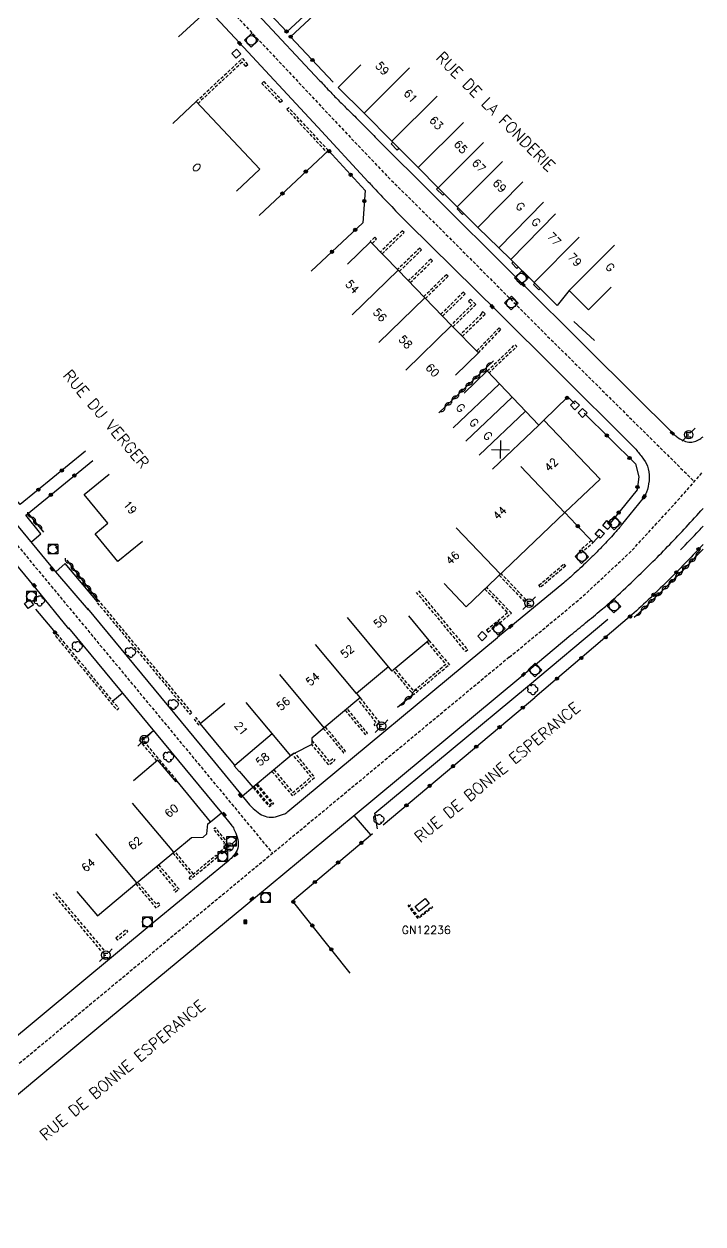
# Model space of a CAD drawing. Header units: millimetres. Extents: x 135999 to 137000, y 128000 to 129000.
# Drawn here: x 136893.8 to 137000, y 128701.5 to 128889 of the extents above; entities that cross this region are included whole.
import ezdxf
from ezdxf.enums import TextEntityAlignment as Align

# ---------------------------------------------------------------- set-up
doc = ezdxf.new("R2010")
doc.units = ezdxf.units.MM
doc.linetypes.add('DASHED', pattern=[0.75, 0.5, -0.25])
doc.layers.get('0').update_dxf_attribs({"linetype": 'CONTINUOUS'})
for name, color, linetype in [('W0001', 6, 'DASHED'), ('W0008', 7, 'CONTINUOUS'), ('W0100', 7, 'CONTINUOUS'), ('W0112', 1, 'DASHED'), ('W0300', 7, 'CONTINUOUS'), ('W0310', 3, 'CONTINUOUS'), ('W0322', 7, 'CONTINUOUS'), ('W0330', 7, 'CONTINUOUS'), ('W0400', 7, 'CONTINUOUS'), ('W0420', 7, 'CONTINUOUS'), ('W0471', 7, 'CONTINUOUS'), ('W0984', 7, 'CONTINUOUS'), ('W0989', 7, 'CONTINUOUS'), ('W0991', 7, 'CONTINUOUS'), ('W1102', 7, 'CONTINUOUS')]:
    doc.layers.add(name, color=color, linetype=linetype)
doc.styles.get("Standard").update_dxf_attribs({"font": 'romans.shx', "width": 0.85})

# ---------------------------------------------------------------- blocks, each defined once
blk = doc.blocks.new('T300')
for p, q in [((-0.8, 0.51), (-0.86, 0.34)), ((-0.86, 0.34), (-0.86, 0.17)), ((-0.86, 0.17), (-0.74, 0.06)), ((-0.69, 0.63), (-0.8, 0.51)), ((-0.8, -0.06), (-0.74, 0.06)), ((-0.74, 0.06), (-0.69, 0.11)), ((-0.57, 0.69), (-0.69, 0.63)), ((-0.46, 0.69), (-0.57, 0.69)), ((-0.29, 0.63), (-0.46, 0.69)), ((-0.29, 0.63), (-0.17, 0.74)), ((-0.23, 0.57), (-0.29, 0.63)), ((-0.17, 0.74), (-0.06, 0.8)), ((-0.06, 0.8), (0.06, 0.8)), ((0.06, 0.8), (0.23, 0.74)), ((0.23, 0.74), (0.34, 0.63)), ((0.34, 0.63), (0.4, 0.51)), ((0.46, 0.46), (0.34, 0.46)), ((0.4, 0.51), (0.4, 0.46)), ((0.57, 0.4), (0.46, 0.46)), ((0.57, 0.4), (0.69, 0.29)), ((0.69, 0.29), (0.74, 0.17)), ((0.74, 0.06), (0.69, -0.17)), ((0.74, 0.17), (0.74, 0.06)), ((-0.8, -0.17), (-0.8, -0.06)), ((-0.8, -0.23), (-0.8, -0.17)), ((-0.74, -0.34), (-0.8, -0.23)), ((-0.69, -0.4), (-0.74, -0.34)), ((-0.51, -0.46), (-0.69, -0.4)), ((-0.4, -0.46), (-0.51, -0.46)), ((-0.4, -0.46), (-0.34, -0.46)), ((-0.34, -0.46), (-0.34, -0.4)), ((-0.34, -0.51), (-0.34, -0.46)), ((-0.29, -0.63), (-0.34, -0.51)), ((-0.17, -0.74), (-0.29, -0.63)), ((-0.06, -0.8), (-0.17, -0.74)), ((0.06, -0.8), (-0.06, -0.8)), ((0.17, -0.74), (0.06, -0.8)), ((0.23, -0.69), (0.17, -0.74)), ((0.29, -0.46), (0.23, -0.46)), ((0.29, -0.63), (0.23, -0.69)), ((0.46, -0.4), (0.29, -0.46)), ((0.34, -0.51), (0.29, -0.63)), ((0.34, -0.51), (0.34, -0.46)), ((0.57, -0.34), (0.46, -0.4)), ((0.63, -0.29), (0.57, -0.34)), ((0.69, -0.17), (0.63, -0.29))]:
    blk.add_line(p, q)
blk = doc.blocks.new('t112o')
at = {"color": 0, "linetype": 'Continuous'}
for p, q in [((-0.5, 0.5), (0.5, 0.5)), ((-0.5, -0.5), (-0.5, 0.5)), ((0.5, 0.5), (0.5, -0.5)), ((0.5, -0.5), (-0.5, -0.5))]:
    blk.add_line(p, q, dxfattribs=at)
blk = doc.blocks.new('T471')
for p, q in [((-0.333334, 0.333334), (-0.333334, -0.333334)), ((-0.333334, 0.333334), (0.333334, 0.333334)), ((-0.333334, 0), (0, 0)), ((0.500001, 0.500001), (1.000002, 1.000002)), ((-0.500001, -0.500001), (-1.000002, -1.000002)), ((-0.333334, -0.333334), (0.333334, -0.333334))]:
    blk.add_line(p, q)
blk.add_ellipse((0, 0), major_axis=(0.471405, 0.471405), ratio=1, start_param=5.4977871438, end_param=11.780972451)
blk = doc.blocks.new('T400')
for p, q in [((-0.15, 0.3), (0.15, 0.3)), ((-0.15, -0.25), (-0.15, 0.3)), ((-0.15, 0.15), (0.15, 0.15)), ((-0.15, 0), (0.15, 0)), ((0.15, 0.3), (0.15, -0.25)), ((-0.15, -0.15), (0.15, -0.15)), ((-0.15, -0.25), (-0.15, -0.3)), ((-0.15, -0.3), (0.15, -0.3)), ((0.15, -0.3), (0.15, -0.25))]:
    blk.add_line(p, q)
blk = doc.blocks.new('T420')
for p, q in [((0.75, 0.75), (-0.75, 0.75)), ((-0.75, 0.75), (-0.75, -0.75)), ((0.75, 0.75), (0.75, -0.75)), ((0.75, -0.75), (-0.75, -0.75))]:
    blk.add_line(p, q)
blk.add_ellipse((0, 0), major_axis=(-0.53, 0.53), ratio=1, start_param=3.926991, end_param=10.210176)
blk = doc.blocks.new('t330o')
at = {"color": 0, "linetype": 'Continuous'}
for p, q in [((0.25, -0.25), (-0.25, 0.25)), ((-0.25, -0.25), (0.25, 0.25)), ((-0.25, 0.25), (-0.25, -0.25)), ((0.25, 0.25), (-0.25, 0.25)), ((0.25, -0.25), (0.25, 0.25)), ((-0.25, -0.25), (0.25, -0.25)), ((-0.25, -0.25), (-0.25, -0.25))]:
    blk.add_line(p, q, dxfattribs=at)
blk = doc.blocks.new('t322o')
at = {"color": 0, "linetype": 'Continuous'}
for radius in [0.25, 0.15]:
    blk.add_circle((0, 0), radius, dxfattribs=at)
blk = doc.blocks.new('t310o')
at = {"color": 0, "linetype": 'Continuous'}
for centre, start, end in [((-0.5, 0.38), 216.8699, 323.1304), ((0.5, -0.37), 36.8699, 143.1303)]:
    blk.add_arc(centre, 0.625, start, end, dxfattribs=at)
blk = doc.blocks.new('t991o')
at = {"color": 0, "linetype": 'Continuous'}
for p, q in [((-1, 1), (1, -1)), ((-1, -1), (1, 1))]:
    blk.add_line(p, q, dxfattribs=at)

msp = doc.modelspace()

# ---------------------------------------------------------------- linework, layer by layer
at = {"layer": 'W0001', "flags": 128}
for points in [[(136827.13, 129000), (136829.76, 128997.03), (136837.46, 128988.32), (136844.57, 128980.38), (136854.34, 128969.62), (136867.3, 128955.29), (136878.47, 128942.83), (136890.15, 128930.06), (136901.19, 128917.74), (136909.86, 128908.53), (136926.78, 128890.5), (136942.12, 128874.17), (136950.79, 128865.05), (136959.37, 128856.57), (136975.1, 128840.8), (136998.65, 128817.5)], [(136778.9, 128802.83), (136800.59, 128822.58), (136806.07, 128827.59), (136809.05, 128830.42), (136812.43, 128833.8), (136815.65, 128837.58), (136818.54, 128841.36), (136822.52, 128846.94), (136830.87, 128858.9), (136832.4, 128861.06), (136834.99, 128863.83), (136838.6, 128865.45), (136841.78, 128865.47), (136845.35, 128863.94), (136847.86, 128861.73), (136912.13, 128784.26), (136932.71, 128759.42)], [(136969.71, 128790.07), (136980.87, 128799.27), (136988.72, 128806.57), (136995.84, 128814.32), (137000, 128819.03)], [(136969.71, 128790.07), (136905.03, 128736.49), (136884.36, 128719.32), (136867.19, 128710.5), (136874.13, 128701.25), (136897.49, 128686.06)]]:
    msp.add_lwpolyline(points, dxfattribs=at)
at = {"layer": 'W0008'}
for points in [[(136901.09, 128914.35), (136926.79, 128886.81), (136939.78, 128872.86), (136947.67, 128864.33, 0.002476), (136948.35, 128863.61, 0.000818), (136950.42, 128861.41, 0.002349), (136952.87, 128858.86, 0.005717), (136953.89, 128857.82), (136967.95, 128843.95), (136977.23, 128834.75), (136988.99, 128823.08, -0.023578), (136989.63, 128822.38, -0.012768), (136990.71, 128821.01, -0.100376), (136991.43, 128819.49, -0.088949), (136991.56, 128817.6, -0.056284), (136991.16, 128815.86, -0.086277), (136990.59, 128814.84), (136987.23, 128810.68, -0.012755), (136986.12, 128809.38, -0.0081), (136984.29, 128807.41, -0.005821), (136983.14, 128806.24, -0.005452), (136981.89, 128805.02, -0.006446), (136979.59, 128802.88, -0.011317), (136978.24, 128801.71), (136967.89, 128793.16)], [(136930.41, 128890.49), (136940.07, 128880.16, 0.00293), (136941.8, 128878.32, 0.003886), (136943.13, 128876.95, 0.004358), (136944.45, 128875.64, -0.003306), (136946.2, 128873.91, -0.001534), (136948.27, 128871.81, 0.003225), (136949.27, 128870.81), (136957.62, 128862.53), (136970.66, 128849.5), (136982.08, 128838.13), (136995.61, 128824.74, 0.057219), (136996.13, 128824.34, 0.035754), (136997.05, 128823.86, 0.098778), (136998.02, 128823.65, 0.111016), (136998.89, 128823.83, 0.038866), (136999.67, 128824.26, 0.017421), (137000, 128824.5)]]:
    msp.add_lwpolyline(points, format="xyb", dxfattribs=at)
for points in [[(136952.48, 128869.56), (136952.19, 128869.27), (136951.27, 128870.26), (136951.53, 128870.52)], [(136959.53, 128862.47), (136959.3, 128862.25), (136958.36, 128863.21), (136958.57, 128863.42)], [(136962.59, 128859.42), (136962.38, 128859.21), (136961.54, 128860.12), (136961.71, 128860.29)], [(136971.14, 128851.01), (136970.91, 128850.77), (136970.11, 128851.6), (136970.32, 128851.82)], [(136974.54, 128847.67), (136974.34, 128847.46), (136973.51, 128848.27), (136973.72, 128848.48)]]:
    msp.add_lwpolyline(points, dxfattribs=at)
at = {"layer": 'W0008', "flags": 128}
for points in [[(136903.91, 128797.49), (136898.8, 128803.42), (136866.88, 128842.08)], [(136863.79, 128839.32), (136895.63, 128800.83), (136900.83, 128794.52)], [(136895.07, 128808.12), (136896.5, 128809.35), (136894.12, 128812.26), (136894.36, 128812.44)], [(136905.34, 128798.72), (136900.3, 128804.69), (136898.8, 128803.42)], [(136972.54, 128785.52), (136985.11, 128796)], [(136909.18, 128784.42), (136907.73, 128783.21)], [(136949.11, 128763.28), (136948.67, 128765.69), (136972.54, 128785.52)], [(136914.07, 128778.58), (136912.37, 128777.15)], [(136928, 128768.4), (136929.64, 128769.78)], [(136923.01, 128764.38), (136924.71, 128765.78)], [(136945.42, 128765.33), (136948, 128762.3)]]:
    msp.add_lwpolyline(points, dxfattribs=at)
for points in [[(136971.52, 128786.99), (136979.36, 128793.54, -0.0021), (136981.64, 128795.44, 0.001969), (136984.08, 128797.45, 0.010691), (136985.82, 128798.98, 0.005405), (136989.18, 128802.1, 0.005395), (136992.17, 128805.01, 0.006006), (136994.79, 128807.68, 0.004128), (136997.35, 128810.39, 0.003915), (137000, 128813.29, 0.000001), (137000, 128813.29)], [(136996.49, 128806.84, 0.00364), (136999.38, 128809.87, 0.003588), (137000, 128810.54)], [(136903.79, 128797.66), (136923.62, 128773.7), (136929.12, 128767.03, 0.040004), (136929.69, 128766.43, 0.025561), (136930.7, 128765.63, 0.108186), (136931.83, 128765.15, 0.098007), (136933.18, 128765.16, 0.046773), (136934.42, 128765.54, 0.076032), (136935.11, 128765.95), (136967.89, 128793.16)], [(136900.78, 128794.65), (136924.71, 128765.78), (136926.24, 128763.9, -0.056797), (136926.67, 128763.22, -0.03404), (136927.18, 128761.97, -0.110422), (136927.33, 128760.51, -0.138446), (136926.87, 128759.42, -0.019684), (136926.21, 128758.65, -0.032521), (136925.76, 128758.23), (136914.37, 128748.82), (136890.47, 128729)], [(136897.99, 128687.51), (136875.98, 128701.79, -0.057526), (136875.31, 128702.35, -0.051433), (136874.71, 128703.11, -0.104336), (136874.47, 128703.76, -0.087541), (136874.49, 128704.58, -0.061341), (136874.84, 128705.59, -0.085509), (136875.29, 128706.22), (136877.13, 128708.04, -0.000496), (136877.86, 128708.76, -0.000267), (136879.21, 128710.08, -0.004615), (136880.01, 128710.85, -0.003337), (136881.13, 128711.9, -0.006122), (136882.52, 128713.15, -0.006504), (136883.86, 128714.3), (136905.87, 128732.61), (136928.21, 128751.07), (136945.29, 128765.24), (136971.52, 128786.99)]]:
    msp.add_lwpolyline(points, format="xyb", dxfattribs=at)
at = {"layer": 'W0100'}
msp.add_lwpolyline([(136918, 128886.96), (136921.68, 128890.34), (136912.7, 128900.11), (136907.37, 128905.62), (136899.4, 128914.18), (136896.31, 128917.73), (136893.74, 128920.68), (136890.17, 128924.81), (136883.67, 128932.19), (136879.92, 128928.88)], dxfattribs=at)
at = {"layer": 'W0100', "flags": 128}
for points in [[(136985.64, 128847.89), (136982.11, 128844.35), (136979.1, 128847.35), (136977.22, 128845.03), (136973.62, 128848.58), (136969.95, 128852.18), (136968.06, 128854.04), (136964.82, 128857.22), (136961.58, 128860.42), (136958.58, 128863.41), (136955.47, 128866.56), (136951.36, 128870.68), (136947.04, 128875.05), (136942.97, 128879.07), (136946.48, 128882.63)], [(136917.13, 128873.46), (136920.78, 128876.88), (136930.71, 128866.29), (136927.06, 128862.87)], [(136961.31, 128834.12), (136964.89, 128837.61), (136960.7, 128841.9), (136956.5, 128846.21), (136952.34, 128850.51), (136948.03, 128854.96), (136944.44, 128851.49)], [(136962.66, 128831.33), (136966.28, 128834.79), (136974.34, 128826.34), (136975.14, 128827.1), (136983.91, 128817.9), (136978.42, 128812.65), (136962.98, 128797.94), (136959.53, 128801.56)], [(136912.37, 128808.17), (136908.5, 128805), (136908.5, 128805), (136904.95, 128809.35), (136906.95, 128811), (136903.27, 128815.5), (136907.14, 128818.66)], [(136953.96, 128796.53), (136957.15, 128792.69), (136951.54, 128788.03), (136951.38, 128787.91), (136950.82, 128788.58), (136945.81, 128784.38), (136946.38, 128783.71), (136946.17, 128783.55), (136940.78, 128779.06), (136938.83, 128777.42), (136938.84, 128776.45), (136936.06, 128775.01), (136935.99, 128775.05), (136935.41, 128774.57), (136929.66, 128769.75), (136927.55, 128772.28), (136927.47, 128772.21), (136926.7, 128773.12), (136926.79, 128773.2), (136924.63, 128775.81)], [(136924.62, 128775.8), (136921.38, 128779.69), (136925.23, 128782.89)], [(136902.11, 128753.47), (136905.33, 128749.65), (136911.47, 128754.82), (136917.25, 128759.61), (136920.01, 128761.9), (136921.87, 128761.98), (136922.45, 128762.46), (136922.61, 128764.05), (136923.01, 128764.38), (136917.78, 128770.73), (136917.78, 128770.73), (136917.64, 128770.61), (136914.79, 128773.99), (136910.96, 128770.78)]]:
    msp.add_lwpolyline(points, dxfattribs=at)
msp.add_lwpolyline([(136955.01, 128751.11), (136956.57, 128752.36), (136957.19, 128751.58), (136955.64, 128750.33)], close=True, dxfattribs=at)
at = {"layer": 'W0112'}
for points in [[(136920.78, 128876.88), (136927.99, 128883.61), (136928.84, 128882.62), (136928.54, 128882.36), (136927.96, 128883.03), (136921.05, 128876.59)], [(136941.08, 128868.91), (136941.43, 128869.24), (136935.24, 128875.91), (136934.95, 128875.64), (136941.14, 128868.97)], [(136948.26, 128854.72), (136948.96, 128855.4), (136948.68, 128855.68), (136947.99, 128855.01)], [(136949.84, 128853.09), (136953.27, 128856.41), (136952.99, 128856.69), (136949.56, 128853.38)], [(136952.52, 128850.32), (136956, 128853.7), (136955.73, 128853.99), (136952.24, 128850.61)], [(136954.21, 128848.58), (136957.72, 128851.98), (136957.44, 128852.26), (136953.93, 128848.86)], [(136956.33, 128846.4), (136959.88, 128849.85), (136960.16, 128849.57), (136956.6, 128846.11)], [(136959.28, 128843.36), (136962.84, 128846.82), (136962.56, 128847.11), (136959, 128843.65)], [(136960.91, 128841.68), (136964.48, 128845.16), (136963.64, 128845.99), (136963.36, 128845.71), (136963.91, 128845.16), (136960.63, 128841.97)], [(136962.37, 128840.19), (136965.96, 128843.69), (136965.59, 128844.06), (136965.31, 128843.77), (136965.39, 128843.69), (136962.09, 128840.47)], [(136964.89, 128837.61), (136968.4, 128841.25), (136968.11, 128841.52), (136964.6, 128837.88)], [(136982.85, 128808.01), (136982.57, 128808.3), (136980.62, 128806.65), (136980.88, 128806.34), (136982.85, 128808.01)], [(136968.14, 128802.87), (136972.03, 128798.79), (136972.32, 128799.06), (136968.43, 128803.14)], [(136965.89, 128800.72), (136969.45, 128796.98), (136966.16, 128794.3), (136966.41, 128793.99), (136970.04, 128796.94), (136966.18, 128800.99)]]:
    msp.add_lwpolyline(points, dxfattribs=at)
for points in [[(136933.96, 128876.71), (136931.04, 128879.71), (136931.33, 128879.99), (136934.24, 128876.99)], [(136974.35, 128801.3), (136978.22, 128804.6), (136978.48, 128804.29), (136974.61, 128800.99)]]:
    msp.add_lwpolyline(points, close=True, dxfattribs=at)
at = {"layer": 'W0112', "flags": 128}
for points in [[(136966.28, 128834.79), (136970.61, 128838.9), (136970.89, 128838.61), (136966.55, 128834.5)], [(136955.53, 128800.44), (136963.21, 128791.21), (136962.9, 128790.96), (136955.22, 128800.19)], [(136957.15, 128792.69), (136960.35, 128788.89), (136954.76, 128784.19), (136951.56, 128788.04)], [(136956.85, 128792.43), (136959.78, 128788.94), (136954.81, 128784.76), (136951.87, 128788.29)], [(136946.38, 128783.72), (136949.5, 128779.78), (136948.82, 128779.26), (136948.57, 128779.58), (136948.93, 128779.85), (136946.07, 128783.47)], [(136921.45, 128779.75), (136920.75, 128780.64), (136920.43, 128780.39), (136921.16, 128779.47), (136921.41, 128779.66)], [(136944.04, 128781.78), (136947.25, 128777.93), (136947.55, 128778.18), (136944.35, 128782.03)], [(136940.64, 128778.94), (136943.81, 128775.13), (136944.12, 128775.38), (136940.95, 128779.2)], [(136914.62, 128773.86), (136911.87, 128777.13), (136912.17, 128777.39), (136917.78, 128770.73)], [(136938.84, 128777.04), (136941.58, 128773.78), (136942.2, 128774.29), (136942.46, 128773.97), (136941.53, 128773.22), (136938.82, 128776.44)], [(136932.61, 128772.23), (136935.83, 128768.39), (136938.61, 128770.73), (136939.3, 128771.34), (136936.21, 128775.08)], [(136932.92, 128772.48), (136935.87, 128768.96), (136938.35, 128771.04), (136938.74, 128771.38), (136935.83, 128774.91)], [(136930.28, 128770.27), (136932.85, 128767.19), (136932.22, 128766.68), (136929.66, 128769.75)], [(136930.12, 128770.14), (136932.57, 128767.22), (136932.24, 128766.96), (136929.82, 128769.88)], [(136917.1, 128759.49), (136920.03, 128755.97)], [(136920.34, 128756.22), (136917.41, 128759.75)], [(136914.89, 128757.66), (136918.08, 128753.82), (136917.53, 128753.37), (136917.28, 128753.68), (136917.52, 128753.87), (136914.59, 128757.4)], [(136911.31, 128754.68), (136914.52, 128750.87), (136915.15, 128751.41), (136914.9, 128751.71), (136914.56, 128751.44), (136911.62, 128754.94)], [(136898.78, 128753.29), (136906.46, 128744.16), (136906.15, 128743.91), (136898.48, 128753.03)]]:
    msp.add_lwpolyline(points, dxfattribs=at)
for points in [[(136920.1, 128781.42), (136905.55, 128798.91), (136905.24, 128798.65), (136919.79, 128781.16)], [(136898.77, 128793.4), (136908.35, 128781.84), (136908.66, 128782.09), (136899.07, 128793.66)], [(136924.51, 128759.67), (136924.77, 128759.36), (136925.46, 128759.93), (136925.54, 128761.29), (136923.78, 128763.44), (136923.47, 128763.19), (136925.13, 128761.16), (136925.07, 128760.13)], [(136919.65, 128755.65), (136923.87, 128759.15), (136924.13, 128758.84), (136919.9, 128755.34)], [(136957.59, 128751.11), (136957.69, 128750.97), (136955.5, 128749.22), (136953.89, 128751.26), (136954.18, 128751.5), (136954.29, 128751.37), (136954.13, 128751.24), (136955.52, 128749.46), (136957.59, 128751.11)], [(136908.23, 128746.18), (136908.23, 128746.18), (136908.48, 128745.88), (136910.09, 128747.21), (136909.83, 128747.52)]]:
    msp.add_lwpolyline(points, close=True, dxfattribs=at)
at = {"layer": 'W0310', "flags": 128}
for points in [[(136967.25, 128836.38), (136958.71, 128828.23)], [(136896.93, 128809.6), (136894.61, 128812.45)], [(136898.79, 128807.29), (136899.21, 128806.75)], [(136905.51, 128798.86), (136900.58, 128805.21)], [(136952.25, 128782.29), (136954.61, 128784.26)]]:
    msp.add_lwpolyline(points, dxfattribs=at)
msp.add_lwpolyline([(136989.23, 128796.3, 0.004574), (136992.12, 128799.01, 0.005395), (136995.18, 128801.98, 0.006006), (136997.88, 128804.72, 0.00336), (137000, 128806.96)], format="xyb", dxfattribs=at)
at = {"layer": 'W0322', "flags": 128}
for points in [[(136942.21, 128894.52), (136934.96, 128887.75), (136932.37, 128890.49)], [(136942.86, 128893.83), (136935.53, 128887), (136942.2, 128879.9)], [(136930.6, 128859.09), (136941.43, 128869.24), (136947.17, 128862.95), (136946.81, 128857.94), (136938.76, 128850.39)], [(136903.44, 128822.26), (136893.24, 128813.92), (136870.36, 128841.25), (136869.8, 128842.39), (136871.49, 128844.63), (136873.64, 128846.86), (136879.58, 128851.49)], [(136983.04, 128839.53), (136979.82, 128842.49)], [(136975.14, 128827.1), (136978.88, 128830.73), (136979.95, 128829.67)], [(136981.41, 128828.21), (136989.45, 128820.26), (136989.98, 128818.23), (136989.68, 128816.2), (136985.26, 128810.75)], [(136894.36, 128812.44), (136904.62, 128820.82)], [(136983.85, 128809.11), (136982.85, 128808.01), (136978.42, 128812.65)], [(136895.64, 128797.56), (136899.02, 128793.54)], [(136949.99, 128763.88), (136973.72, 128783.79)], [(136944.85, 128740.72), (136935.83, 128752.03), (136948.31, 128762.51)]]:
    msp.add_lwpolyline(points, dxfattribs=at)
msp.add_lwpolyline([(137000, 128807.7, -0.003944), (136997.51, 128805.07, -0.006006), (136994.83, 128802.33, -0.005395), (136991.78, 128799.37, -0.004574), (136988.89, 128796.67), (136973.72, 128783.79)], format="xyb", dxfattribs=at)
at = {"layer": 'W1102', "flags": 128}
for points in [[(136947.04, 128875.05), (136954.11, 128882.12)], [(136951.36, 128870.68), (136958.45, 128877.73)], [(136955.47, 128866.56), (136962.57, 128873.61)], [(136958.58, 128863.41), (136965.67, 128870.46)], [(136961.58, 128860.42), (136968.63, 128867.52)], [(136964.82, 128857.22), (136971.83, 128864.35)], [(136968.06, 128854.04), (136975.07, 128861.17)], [(136969.95, 128852.18), (136976.96, 128859.32)], [(136973.62, 128848.58), (136980.63, 128855.71)], [(136979.1, 128847.35), (136986.16, 128854.43)], [(136952.34, 128850.51), (136945.15, 128843.55)], [(136956.5, 128846.21), (136949.33, 128839.25)], [(136960.7, 128841.9), (136953.54, 128834.92)], [(136968.18, 128832.79), (136960.95, 128825.89)], [(136970.17, 128830.71), (136962.94, 128823.8)], [(136972.25, 128828.53), (136965.01, 128821.63)], [(136974.34, 128826.34), (136967.11, 128819.44)], [(136978.4, 128812.63), (136971.51, 128819.87)], [(136968.32, 128803.04), (136961.42, 128810.28)], [(136950.82, 128788.58), (136944.41, 128796.25)], [(136945.81, 128784.38), (136939.4, 128792.05)], [(136940.78, 128779.06), (136933.82, 128787.39)], [(136935.56, 128774.69), (136928.59, 128783.02)], [(136926.79, 128773.2), (136932.67, 128778.15)], [(136917.25, 128759.61), (136910.83, 128767.28)], [(136911.47, 128754.82), (136905.06, 128762.49)]]:
    msp.add_lwpolyline(points, dxfattribs=at)

# ---------------------------------------------------------------- block references
at = {"layer": 'W0112'}
for p, rotation in [((136927.03, 128884.35), 133.2542396539033), ((136979.98, 128829.42), 134.9120149941103), ((136981.17, 128828.24), 135.3776780156924), ((136985.02, 128810.7), 49.78954944509437), ((136983.87, 128809.36), 49.83835442138452), ((136894.61, 128798.36), 127.2435136764018), ((136965.48, 128793.36), 43.6018615153568)]:
    msp.add_blockref('t112o', p, dxfattribs=dict(at, rotation=rotation))
at = {"layer": 'W0300'}
for p in [(136896.29, 128798.85), (136902.22, 128791.71), (136910.54, 128790.81), (136973.41, 128784.99), (136917.22, 128782.69), (136916.49, 128774.48), (136949.37, 128764.72)]:
    msp.add_blockref('T300', p, dxfattribs=at)
at = {"layer": 'W0310'}
for p, rotation in [((136965.08, 128834.31), 223.6643819309221), ((136966.17, 128835.34), 223.6643819309221), ((136962.91, 128832.24), 223.6643819309221), ((136964, 128833.27), 223.6643819309221), ((136961.83, 128831.2), 223.6643819309221), ((136959.66, 128829.13), 223.6643819309221), ((136960.74, 128830.17), 223.6643819309221), ((136895.04, 128811.93), 129.1083023081888), ((136895.98, 128810.77), 129.1083023081888), ((136900.91, 128804.78), 127.8703882508338), ((136997.83, 128804.67), 46.16630073678752), ((136998.87, 128805.76), 46.54713097105758), ((136901.83, 128803.6), 127.8703882508338), ((136902.75, 128802.42), 127.8703882508338), ((136995.73, 128802.53), 45.09279235516488), ((136996.79, 128803.6), 45.6295465459762), ((136903.67, 128801.23), 127.8703882508338), ((136993.6, 128800.42), 44.16937009661734), ((136994.67, 128801.47), 44.60463676126976), ((136904.59, 128800.05), 127.8703882508338), ((136992.52, 128799.38), 43.73410343196485), ((136990.33, 128797.32), 42.9257026577105), ((136991.43, 128798.35), 43.32304367269558), ((136954.55, 128784.22), 39.97198555476493), ((136953.4, 128783.25), 39.97198555476493)]:
    msp.add_blockref('t310o', p, dxfattribs=dict(at, rotation=rotation))
at = {"layer": 'W0322'}
for p, rotation in [((136934.9, 128887.81), 133.3848847254546), ((136935.54, 128887.01), 223.0152234189546), ((136938.95, 128883.36), 313.2171899226527), ((136941.54, 128869.13), 312.3730722922012), ((136937.9, 128865.93), 43.15034343014598), ((136944.91, 128865.43), 312.3730722922012), ((136934.25, 128862.51), 43.15034343014598), ((136947.05, 128861.32), 265.8713029749249), ((136945.63, 128856.83), 223.1503434301185), ((136941.99, 128853.41), 223.1503434301185), ((136978.73, 128830.58), 44.0870585437636), ((136984.96, 128824.7), 315.3123456431795), ((136988.52, 128821.18), 315.3123456431795), ((136899.76, 128819.25), 219.2382519485796), ((136901.72, 128818.45), 39.23825194856534), ((136896.09, 128816.25), 219.2382519485796), ((136989.75, 128816.65), 261.3887746340353), ((136898.04, 128815.45), 39.23825194856534), ((136986.82, 128812.67), 231.0063738933377), ((136980.42, 128810.55), 133.7300636471315), ((136999.29, 128806.94), 226.8334183511857), ((136995.83, 128803.33), 225.3203048781204), ((136992.26, 128799.83), 223.7695829674523), ((136988.6, 128796.42), 220.3442533449693), ((136898.7, 128793.93), 310.0294054536986), ((136984.79, 128793.18), 220.3442533449693), ((136980.98, 128789.95), 220.3442533449693), ((136977.17, 128786.71), 220.3442533449693), ((136971.83, 128782.19), 39.99563254350771), ((136968.19, 128779.14), 39.99563254350771), ((136964.55, 128776.09), 39.99563254350771), ((136960.91, 128773.04), 39.99563254350771), ((136957.27, 128769.98), 39.99563254350771), ((136953.63, 128766.93), 39.99563254350771), ((136946.58, 128761.06), 40.01197847199856), ((136942.95, 128758), 40.01197847199856), ((136939.31, 128754.95), 40.01197847199856), ((136935.96, 128751.86), 128.5807470524169), ((136938.93, 128748.15), 128.5807470524169), ((136941.89, 128744.44), 128.5807470524169)]:
    msp.add_blockref('t322o', p, dxfattribs=dict(at, rotation=rotation))
at = {"layer": 'W0330'}
msp.add_blockref('t330o', (136928.45, 128748.72), dxfattribs=at)
at = {"layer": 'W0400'}
for p, rotation in [((136927.56, 128885.93), 42.58673122869258), ((136971.87, 128848.31), 225.3073154274714), ((136967.03, 128844.84), 45.76047143610865), ((136995.21, 128825.09), 49.56714303153704), ((136990.81, 128815.14), 324.027828434278), ((136898.24, 128803.87), 39.54950877909504), ((136895.45, 128801.28), 39.60074743328842), ((136969.95, 128794.9), 310.2384722355919), ((136971.94, 128787.37), 312.719730044521), ((136927.7, 128768.51), 39.38580851466057), ((136925.14, 128765.49), 219.7619885692709), ((136926.93, 128759.19), 309.4587436722392), ((136929.48, 128752.32), 309.8625759986267)]:
    msp.add_blockref('T400', p, dxfattribs=dict(at, rotation=rotation))
at = {"layer": 'W0420'}
for p, rotation in [((136929.39, 128886.43), 313.6517044291069), ((136971.6, 128849.29), 313.6517044291127), ((136970.05, 128845.39), 313.6517044291248), ((136986.12, 128811.03), 313.6517044291069), ((136981.05, 128805.79), 313.6517044291069), ((136986.09, 128798.04), 313.6517044291069), ((136968.02, 128794.57), 313.6517044291069), ((136973.74, 128788.06), 313.6517044291069)]:
    msp.add_blockref('T420', p, dxfattribs=dict(at, rotation=rotation))
for p in [(136898.37, 128806.95), (136895.01, 128799.59), (136926.26, 128761.28), (136924.89, 128758.92), (136931.6, 128752.51), (136913.11, 128748.71)]:
    msp.add_blockref('T420', p, dxfattribs=at)
at = {"layer": 'W0471'}
for p in [(136997.76, 128824.83), (136972.82, 128798.51), (136949.74, 128779.29), (136912.66, 128777.2), (136925.9, 128760.43), (136906.64, 128743.52)]:
    msp.add_blockref('T471', p, dxfattribs=at)
at = {"layer": 'W0991', "rotation": 313.6643819308974}
msp.add_blockref('t991o', (136968.33, 128822.5), dxfattribs=at)

# ---------------------------------------------------------------- texts
at = {"layer": 'W0984'}
msp.add_text('GN12236', height=1.25, dxfattribs=at).set_placement((136956.74, 128747.46), align=Align.MIDDLE)
at = {"layer": 'W0989'}
for s, rotation, p in [('RUE DE LA FONDERIE', 314.8361, (136967.59, 128875.31)), ('RUE DU VERGER', 310.2141, (136906.71, 128827.28)), ('RUE DE BONNE ESPERANCE', 39.6621, (136967.82, 128772.11)), ('RUE DE BONNE ESPERANCE', 39.7629, (136909.23, 128725.58))]:
    msp.add_text(s, height=1.75, rotation=rotation, dxfattribs=at).set_placement(p, align=Align.MIDDLE)
at = {"layer": 'W0991'}
for s, rotation, p in [('59', 313.1503, (136949.87, 128882.05)), ('61', 313.1503, (136954.29, 128877.73)), ('63', 313.1503, (136958.31, 128873.52)), ('65', 313.1503, (136962.13, 128869.8)), ('O', 313.1503, (136920.85, 128866.57)), ('67', 313.1503, (136964.98, 128866.85)), ('69', 313.1503, (136968.21, 128863.72)), ('G', 313.1503, (136971.45, 128860.48)), ('G', 313.1503, (136973.9, 128858.03)), ('77', 313.1503, (136976.74, 128855.39)), ('79', 313.1503, (136979.98, 128852.15)), ('G', 313.1503, (136985.47, 128850.98)), ('54', 313.1503, (136945.17, 128847.94)), ('56', 313.1503, (136949.48, 128843.53)), ('58', 313.1503, (136953.5, 128839.31)), ('60', 313.1503, (136957.72, 128834.9)), ('G', 313.1503, (136962.11, 128829.02)), ('G', 313.1503, (136964.21, 128826.71)), ('G', 313.1503, (136966.36, 128824.65)), ('42', 43.61, (136976.27, 128820.14)), ('19', 309.8326, (136910.44, 128813.47)), ('44', 43.61, (136968.23, 128812.6)), ('46', 43.61, (136960.85, 128805.58)), ('50', 40.0604, (136949.57, 128795.69)), ('52', 40.0604, (136944.38, 128790.98)), ('54', 40.0604, (136938.99, 128786.67)), ('56', 40.0604, (136934.38, 128782.82)), ('21', 310.1455, (136927.81, 128778.93)), ('58', 39.9103, (136931.14, 128774.13)), ('60', 40.0787, (136916.9, 128766.09)), ('62', 40.0787, (136911.21, 128761.02)), ('64', 40.0787, (136903.9, 128757.59))]:
    msp.add_text(s, height=1.25, rotation=rotation, dxfattribs=at).set_placement(p, align=Align.MIDDLE)

doc.saveas('drawing.dxf')
